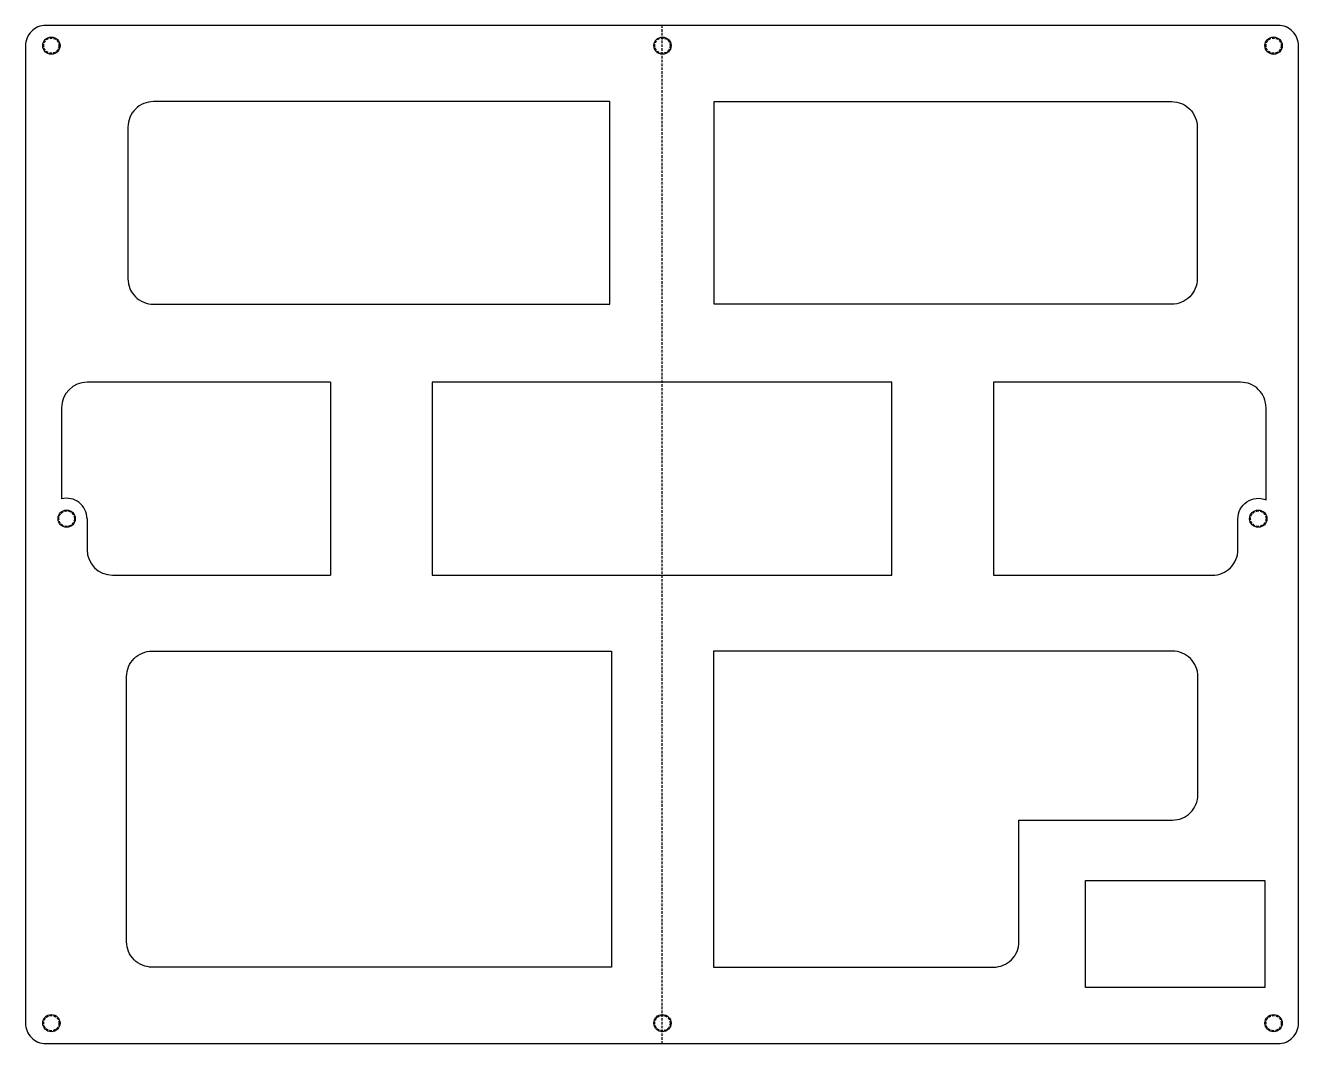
# Model space of a CAD drawing. Header units: millimetres. Extents: x -125 to 125, y -100 to 100.
import ezdxf

# ---------------------------------------------------------------- set-up
doc = ezdxf.new("R2010")
doc.units = ezdxf.units.MM
doc.linetypes.add('DASHED', pattern=[0.75, 0.5, -0.25])
doc.layers.get('0').update_dxf_attribs({"linetype": 'CONTINUOUS'})

msp = doc.modelspace()

# ---------------------------------------------------------------- linework, layer by layer
at = {"linetype": 'DASHED'}
msp.add_line((-0.09, -100.01), (-0.09, 99.97), dxfattribs=at)
for p, q in [((-65.17, 29.89), (-112.99, 29.89)), ((-65.17, 29.89), (-65.17, -8.01)), ((-117.99, 24.89), (-117.99, 6.97)), ((-112.99, 3.11), (-112.99, -3.01)), ((-107.99, -8.01), (-65.17, -8.01))]:
    msp.add_line(p, q)
for points in [[(-121.1, -100.01), (120.91, -100.01, 0.414215), (124.89, -96.02), (124.89, 95.98, 0.414214), (120.91, 99.97), (-121.1, 99.97, 0.414214), (-125.08, 95.98), (-125.08, -96.02, 0.414215)], [(-10.35, 45.22), (-10.35, 85), (-99.95, 85, 0.414214), (-104.95, 80), (-104.95, 50.22, 0.414214), (-99.95, 45.22)], [(99.99, 45.22), (10.16, 45.22), (10.16, 85), (99.99, 85, -0.414214), (104.99, 80), (104.99, 50.22, -0.414214)], [(118.52, 6.78), (118.52, 24.89, 0.414214), (113.52, 29.89), (64.98, 29.89), (64.98, -8.01), (87.28, -8.01), (107.99, -8.01, 0.414214), (112.99, -3.01), (112.99, 3.05, -0.538331)], [(-100.22, -22.93), (-10, -22.93), (-10, -85), (-100.22, -85, -0.414214), (-105.22, -80), (-105.22, -27.93, -0.414214)], [(100.12, -22.93), (70, -22.93), (10, -22.93), (10, -85), (65, -85, 0.414214), (70, -80), (70, -56.12), (100.12, -56.12, 0.414214), (105.12, -51.12), (105.12, -27.93, 0.414214)]]:
    msp.add_lwpolyline(points, format="xyb", close=True)
for points in [[(45.04, -8.01), (45.04, 29.89), (-45.23, 29.89), (-45.23, -8.01)], [(118.29, -89), (83.04, -89), (83.04, -68), (118.29, -68)]]:
    msp.add_lwpolyline(points, close=True)
for centre in [(-120, 96), (0, 96), (120, 96), (-116.99, 3.09), (116.99, 3.09), (-120, -96), (0, -96), (120, -96)]:
    msp.add_circle(centre, 1.7)
for centre, radius in [((-120, 96), 1.5), ((0, 96), 1.5), ((120, 96), 1.5), ((-116.99, 3.09), 1.52), ((116.99, 3.09), 1.52), ((-120, -96), 1.5), ((0, -96), 1.5), ((120, -96), 1.5)]:
    msp.add_circle(centre, radius, dxfattribs=at)
for centre, radius, start, end in [((-112.99, 24.89), 5, 90, 180), ((-116.99, 3.09), 4, -0.2151, 104.5028), ((-107.99, -3.01), 5, 180, 270)]:
    msp.add_arc(centre, radius, start, end)

doc.saveas('drawing.dxf')
